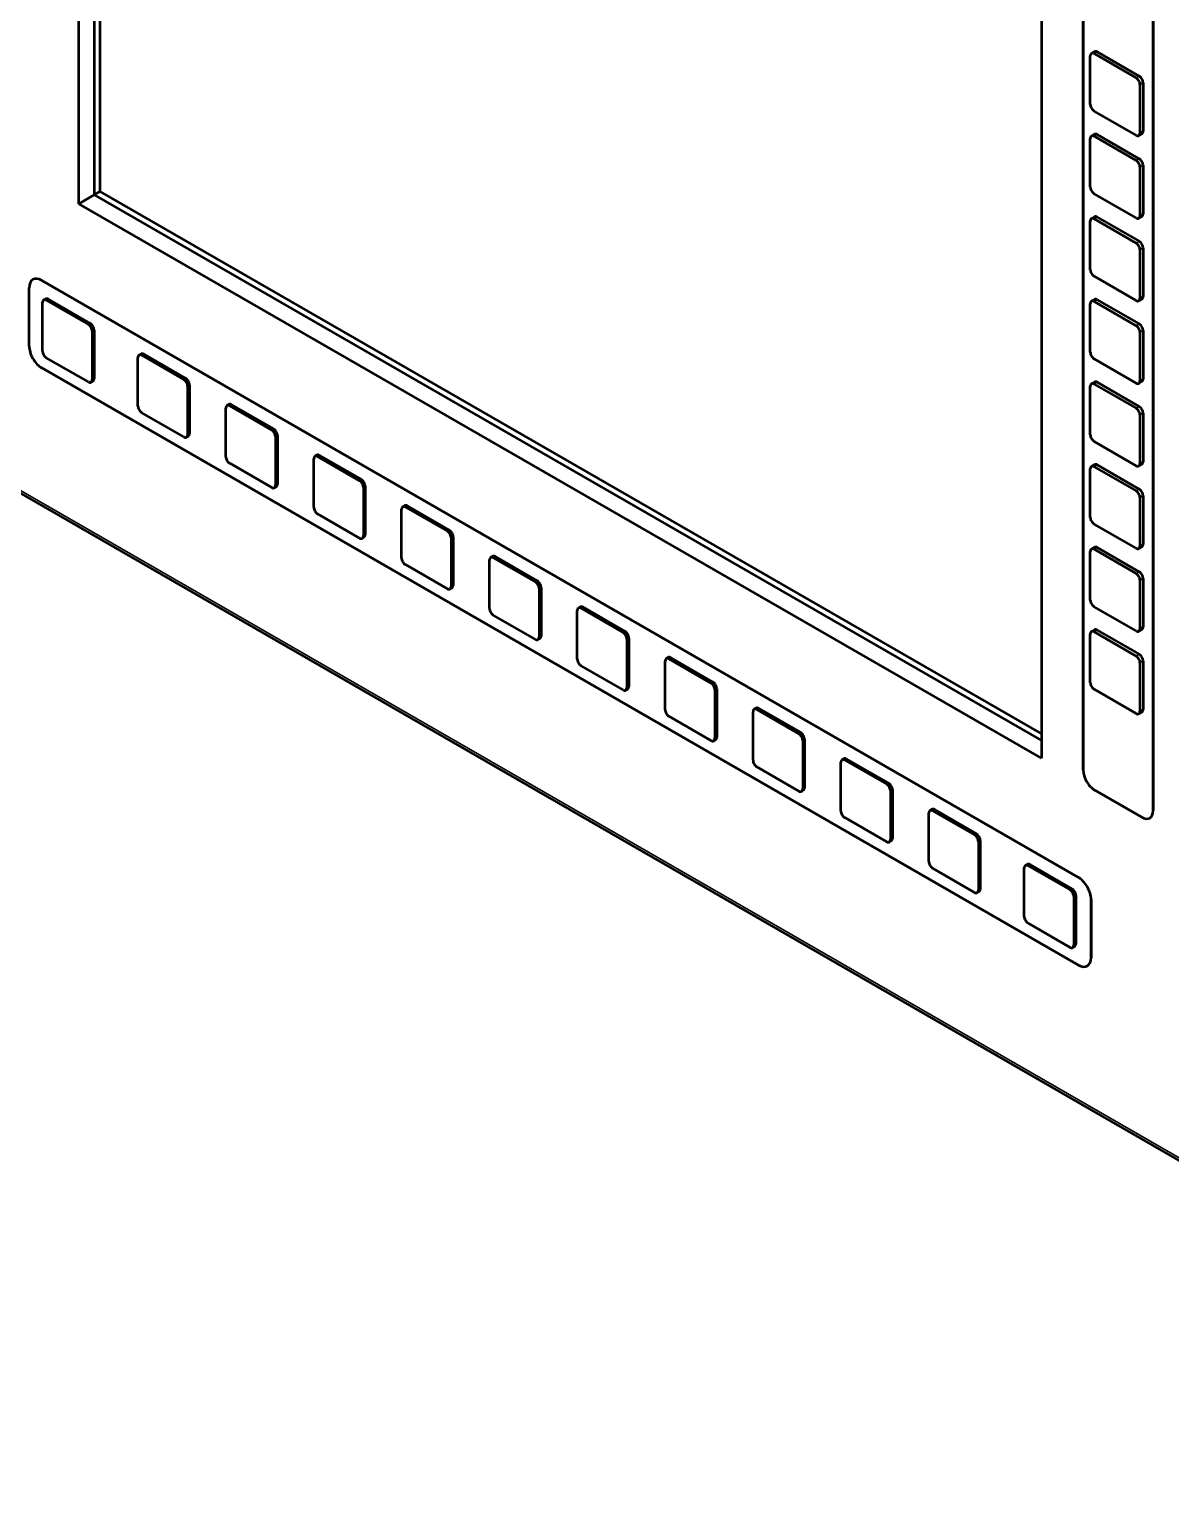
# Model space of a CAD drawing. Header units: millimetres. Extents: x -108 to 2831, y -357 to 1298.
# Drawn here: x 1210.4 to 1421.8, y 665.3 to 934.9 of the extents above; entities that cross this region are included whole.
import ezdxf

# ---------------------------------------------------------------- set-up
doc = ezdxf.new("R2010")
doc.units = ezdxf.units.MM
doc.header["$LTSCALE"] = 4
doc.layers.add('외형선(ISO)', color=7, linetype='Continuous', lineweight=50)
doc.layers.add('좁은 외형선(ISO)', color=7, linetype='Continuous', lineweight=35)

msp = doc.modelspace()

# ---------------------------------------------------------------- linework, layer by layer
at = {"layer": '외형선(ISO)', "color": 0}
for p, q in [((1219.64077, 902.57571), (1219.64077, 1058.23669)), ((1222.4692, 1056.60159), (1222.4692, 904.21081)), ((1223.52986, 1055.9908), (1223.52986, 904.8216)), ((1397.83168, 955.62337), (1397.83168, 799.96239)), ((1405.5745, 948.9572), (1405.5745, 797.71098)), ((1405.5745, 797.71098), (1405.5745, 948.9572)), ((1418.51456, 790.2593), (1418.51456, 941.50552)), ((1418.51456, 941.50552), (1418.51456, 790.2593)), ((1407.65641, 930.71938), (1407.09072, 930.39362)), ((1407.58976, 930.34458), (1415.36793, 925.86543)), ((1408.15544, 930.67034), (1415.93362, 926.19119)), ((1406.88265, 920.94121), (1406.88265, 929.93423)), ((1416.64072, 924.96644), (1416.64072, 915.97343)), ((1416.07504, 924.64069), (1416.07504, 915.64767)), ((1415.36793, 915.23732), (1407.58976, 919.71647)), ((1406.88265, 905.65308), (1406.88265, 914.6461)), ((1407.65641, 915.43124), (1407.09072, 915.10549)), ((1407.58976, 915.05645), (1415.36793, 910.5773)), ((1408.15544, 915.38221), (1415.93362, 910.90306)), ((1416.43265, 915.51404), (1415.86696, 915.18828)), ((1416.07504, 909.35256), (1416.07504, 900.35954)), ((1416.64072, 909.67831), (1416.64072, 900.68529)), ((1222.4692, 904.21081), (1219.64077, 902.57571)), ((1223.52986, 904.8216), (1222.4692, 904.21081)), ((1222.4692, 904.21081), (1397.83168, 803.22627)), ((1223.52986, 904.8216), (1397.83168, 804.44786)), ((1415.36793, 899.94919), (1407.58976, 904.42834)), ((1397.83168, 799.96239), (1219.64077, 902.57571)), ((1406.88265, 890.36495), (1406.88265, 899.35797)), ((1407.65641, 900.14311), (1407.09072, 899.81736)), ((1407.58976, 899.76832), (1415.36793, 895.28917)), ((1408.15544, 900.09408), (1415.93362, 895.61492)), ((1416.43265, 900.22591), (1415.86696, 899.90015)), ((1416.07504, 894.06442), (1416.07504, 885.07141)), ((1416.64072, 894.39018), (1416.64072, 885.39716)), ((1210.44838, 876.23019), (1210.44838, 887.02181)), ((1404.69062, 777.86305), (1212.78184, 888.37597)), ((1212.78184, 888.37597), (1404.69062, 777.86305)), ((1415.36793, 884.66105), (1407.58976, 889.14021)), ((1213.48489, 884.95311), (1213.13133, 884.74951)), ((1213.63037, 884.70048), (1221.40854, 880.22132)), ((1213.98392, 884.90407), (1221.76209, 880.42492)), ((1407.65641, 884.85498), (1407.09072, 884.52923)), ((1407.58976, 884.48019), (1415.36793, 880.00104)), ((1408.15544, 884.80595), (1415.93362, 880.32679)), ((1416.43265, 884.93778), (1415.86696, 884.61202)), ((1212.92326, 875.29711), (1212.92326, 884.29012)), ((1406.88265, 875.07682), (1406.88265, 884.06984)), ((1222.11565, 878.99658), (1222.11565, 870.00356)), ((1222.4692, 879.20018), (1222.4692, 870.20716)), ((1416.64072, 879.10205), (1416.64072, 870.10903)), ((1416.07504, 878.77629), (1416.07504, 869.78328)), ((1221.40854, 869.59321), (1213.63037, 874.07236)), ((1230.60093, 865.11721), (1230.60093, 874.11023)), ((1231.16256, 874.77322), (1230.809, 874.56962)), ((1231.30803, 874.52058), (1239.08621, 870.04143)), ((1231.66159, 874.72418), (1239.43976, 870.24503)), ((1415.36793, 869.37292), (1407.58976, 873.85208)), ((1212.78184, 872.18853), (1404.69062, 761.67562)), ((1404.69062, 761.67562), (1212.78184, 872.18853)), ((1222.26113, 869.74777), (1221.90757, 869.54417)), ((1239.79332, 868.81669), (1239.79332, 859.82367)), ((1240.14687, 869.02029), (1240.14687, 860.02727)), ((1406.88265, 859.78869), (1406.88265, 868.78171)), ((1407.65641, 869.56685), (1407.09072, 869.24109)), ((1407.58976, 869.19206), (1415.36793, 864.71291)), ((1408.15544, 869.51781), (1415.93362, 865.03866)), ((1416.43265, 869.64964), (1415.86696, 869.32389)), ((1239.08621, 859.41332), (1231.30803, 863.89247)), ((1246.86438, 855.75171), (1246.86438, 864.74473)), ((1247.42601, 865.40772), (1247.07246, 865.20412)), ((1247.57149, 865.15508), (1255.34967, 860.67593)), ((1247.92504, 865.35868), (1255.70322, 860.87953)), ((1416.07504, 863.48816), (1416.07504, 854.49514)), ((1416.64072, 863.81392), (1416.64072, 854.8209)), ((1239.9388, 859.56788), (1239.58524, 859.36428)), ((1256.05677, 859.45119), (1256.05677, 850.45817)), ((1256.41033, 859.65478), (1256.41033, 850.66177)), ((1415.36793, 854.08479), (1407.58976, 858.56395)), ((1198.00628, 855.22228), (1527.85347, 665.27592)), ((1263.12784, 846.38621), (1263.12784, 855.37923)), ((1263.68947, 856.04221), (1263.33591, 855.83862)), ((1263.83495, 855.78958), (1271.61312, 851.31043)), ((1264.1885, 855.99318), (1271.96667, 851.51403)), ((1255.34967, 850.04782), (1247.57149, 854.52697)), ((1406.88265, 844.50056), (1406.88265, 853.49358)), ((1407.65641, 854.27872), (1407.09072, 853.95296)), ((1407.58976, 853.90393), (1415.36793, 849.42477)), ((1408.15544, 854.22968), (1415.93362, 849.75053)), ((1416.43265, 854.36151), (1415.86696, 854.03576)), ((1256.20225, 850.20238), (1255.8487, 849.99878)), ((1272.32023, 850.08568), (1272.32023, 841.09267)), ((1272.67378, 850.28928), (1272.67378, 841.29626)), ((1279.95292, 846.67671), (1279.59937, 846.47312)), ((1280.45196, 846.62768), (1288.23013, 842.14852)), ((1416.07504, 848.20003), (1416.07504, 839.20701)), ((1416.64072, 848.52579), (1416.64072, 839.53277)), ((1271.61312, 840.68232), (1263.83495, 845.16147)), ((1279.3913, 837.02071), (1279.3913, 846.01373)), ((1280.0984, 846.42408), (1287.87658, 841.94493)), ((1415.36793, 838.79666), (1407.58976, 843.27581)), ((1272.46571, 840.83688), (1272.11215, 840.63328)), ((1288.58368, 840.72018), (1288.58368, 831.72717)), ((1288.93724, 840.92378), (1288.93724, 831.93076)), ((1407.65641, 838.99059), (1407.09072, 838.66483)), ((1407.58976, 838.6158), (1415.36793, 834.13664)), ((1408.15544, 838.94155), (1415.93362, 834.4624)), ((1416.43265, 839.07338), (1415.86696, 838.74762)), ((1287.87658, 831.31681), (1280.0984, 835.79597)), ((1295.65475, 827.65521), (1295.65475, 836.64823)), ((1296.21638, 837.31121), (1295.86283, 837.10761)), ((1296.36186, 837.05858), (1304.14003, 832.57942)), ((1296.71541, 837.26218), (1304.49359, 832.78302)), ((1406.88265, 829.21243), (1406.88265, 838.20544)), ((1416.64072, 833.23766), (1416.64072, 824.24464)), ((1288.72916, 831.47138), (1288.37561, 831.26778)), ((1304.84714, 831.35468), (1304.84714, 822.36166)), ((1305.20069, 831.55828), (1305.20069, 822.56526)), ((1416.07504, 832.9119), (1416.07504, 823.91888)), ((1312.47984, 827.94571), (1312.12628, 827.74211)), ((1312.97887, 827.89667), (1320.75704, 823.41752)), ((1415.36793, 823.50853), (1407.58976, 827.98768)), ((1304.14003, 821.95131), (1296.36186, 826.43047)), ((1311.91821, 818.28971), (1311.91821, 827.28272)), ((1312.62531, 827.69308), (1320.40349, 823.21392)), ((1406.88265, 813.92429), (1406.88265, 822.91731)), ((1407.65641, 823.70246), (1407.09072, 823.3767)), ((1407.58976, 823.32766), (1415.36793, 818.84851)), ((1408.15544, 823.65342), (1415.93362, 819.17427)), ((1416.43265, 823.78525), (1415.86696, 823.45949)), ((1304.99262, 822.10587), (1304.63907, 821.90228)), ((1321.1106, 821.98918), (1321.1106, 812.99616)), ((1321.46415, 822.19278), (1321.46415, 813.19976)), ((1320.40349, 812.58581), (1312.62531, 817.06496)), ((1328.18166, 808.92421), (1328.18166, 817.91722)), ((1328.74329, 818.58021), (1328.38974, 818.37661)), ((1328.88877, 818.32757), (1336.66695, 813.84842)), ((1329.24232, 818.53117), (1337.0205, 814.05202)), ((1416.07504, 817.62377), (1416.07504, 808.63075)), ((1416.64072, 817.94953), (1416.64072, 808.95651)), ((1321.25607, 812.74037), (1320.90252, 812.53677)), ((1337.37405, 812.62368), (1337.37405, 803.63066)), ((1337.72761, 812.82728), (1337.72761, 803.83426)), ((1415.36793, 808.2204), (1407.58976, 812.69955)), ((1345.00675, 809.21471), (1344.65319, 809.01111)), ((1345.15223, 808.96207), (1352.9304, 804.48292)), ((1345.50578, 809.16567), (1353.28395, 804.68652)), ((1336.66695, 803.22031), (1328.88877, 807.69946)), ((1344.44512, 799.5587), (1344.44512, 808.55172)), ((1416.43265, 808.49712), (1415.86696, 808.17136)), ((1353.99106, 803.46178), (1353.99106, 794.46876)), ((1337.51953, 803.37487), (1337.16598, 803.17127)), ((1353.63751, 803.25818), (1353.63751, 794.26516)), ((1352.9304, 793.85481), (1345.15223, 798.33396)), ((1360.70858, 790.1932), (1360.70858, 799.18622)), ((1361.2702, 799.84921), (1360.91665, 799.64561)), ((1361.41568, 799.59657), (1369.19386, 795.11742)), ((1361.76924, 799.80017), (1369.54741, 795.32102)), ((1353.78299, 794.00937), (1353.42943, 793.80577)), ((1369.90096, 793.89268), (1369.90096, 784.89966)), ((1370.25452, 794.09627), (1370.25452, 785.10326)), ((1407.69582, 794.03675), (1416.39323, 789.02824)), ((1416.39323, 789.02824), (1407.69582, 794.03675)), ((1377.53366, 790.4837), (1377.18011, 790.28011)), ((1377.67914, 790.23107), (1385.45731, 785.75192)), ((1378.03269, 790.43467), (1385.81087, 785.95552)), ((1369.19386, 784.48931), (1361.41568, 788.96846)), ((1376.97203, 780.8277), (1376.97203, 789.82072)), ((1370.04644, 784.64387), (1369.69289, 784.44027)), ((1386.51797, 784.73077), (1386.51797, 775.73775)), ((1386.16442, 784.52717), (1386.16442, 775.53416)), ((1385.45731, 775.12381), (1377.67914, 779.60296)), ((1394.6497, 770.64781), (1394.6497, 779.64083)), ((1395.21133, 780.30381), (1394.85778, 780.10021)), ((1395.35681, 780.05118), (1403.13498, 775.57202)), ((1395.71036, 780.25478), (1403.48854, 775.77562)), ((1386.3099, 775.27837), (1385.95635, 775.07477)), ((1403.84209, 774.34728), (1403.84209, 765.35426)), ((1404.19564, 774.55088), (1404.19564, 765.55786)), ((1407.02407, 763.02978), (1407.02407, 773.8214)), ((1407.02407, 773.8214), (1407.02407, 763.02978)), ((1403.13498, 764.94391), (1395.35681, 769.42307)), ((1403.98757, 765.09847), (1403.63401, 764.89488))]:
    msp.add_line(p, q, dxfattribs=at)
for centre, major_axis, start_param, end_param in [((1407.58976, 929.52704), (-0.49903, 0.86658), 5.499720852, 7.070517179), ((1408.15544, 929.85279), (-0.49903, 0.86658), 5.499720852, 6.283185307), ((1415.36793, 925.04788), (0.49903, -0.86658), 0.787331872, 2.358128199), ((1415.93362, 925.37364), (0.49903, -0.86658), 0.787331872, 2.358128199), ((1407.58976, 920.53402), (-0.49903, 0.86658), 0.787331872, 2.358128199), ((1407.58976, 914.2389), (-0.49903, 0.86658), 5.499720852, 7.070517179), ((1408.15544, 914.56466), (-0.49903, 0.86658), 5.499720852, 6.283185307), ((1415.36793, 916.05486), (0.49903, -0.86658), 5.499720852, 7.070517179), ((1415.93362, 916.38062), (0.49903, -0.86658), 0, 0.787331872), ((1415.36793, 909.75975), (0.49903, -0.86658), 0.787331872, 2.358128199), ((1415.93362, 910.08551), (0.49903, -0.86658), 0.787331872, 2.358128199), ((1407.58976, 905.24589), (-0.49903, 0.86658), 0.787331872, 2.358128199), ((1415.93362, 901.09249), (0.49903, -0.86658), 0, 0.787331872), ((1407.58976, 898.95077), (-0.49903, 0.86658), 5.499720852, 7.070517179), ((1408.15544, 899.27653), (-0.49903, 0.86658), 5.499720852, 6.283185307), ((1415.36793, 900.76673), (0.49903, -0.86658), 5.499720852, 7.070517179), ((1415.36793, 894.47162), (0.49903, -0.86658), 0.787331872, 2.358128199), ((1415.93362, 894.79738), (0.49903, -0.86658), 0.787331872, 2.358128199), ((1407.58976, 889.95775), (-0.49903, 0.86658), 0.787331872, 2.358128199), ((1212.78184, 885.67806), (-1.64681, 2.85973), 5.499720852, 7.070517179), ((1212.78184, 885.67806), (-1.64681, 2.85973), 5.499720852, 7.070517179), ((1213.63037, 883.88293), (-0.49903, 0.86658), 5.499720852, 7.070517179), ((1213.98392, 884.08653), (-0.49903, 0.86658), 5.499720852, 6.283185307), ((1407.58976, 883.66264), (-0.49903, 0.86658), 5.499720852, 7.070517179), ((1408.15544, 883.9884), (-0.49903, 0.86658), 5.499720852, 6.283185307), ((1415.36793, 885.4786), (0.49903, -0.86658), 5.499720852, 7.070517179), ((1415.93362, 885.80436), (0.49903, -0.86658), 0, 0.787331872), ((1221.40854, 879.40378), (0.49903, -0.86658), 0.787331872, 2.358128199), ((1221.76209, 879.60737), (0.49903, -0.86658), 0.787331872, 2.358128199), ((1415.36793, 879.18349), (0.49903, -0.86658), 0.787331872, 2.358128199), ((1415.93362, 879.50925), (0.49903, -0.86658), 0.787331872, 2.358128199), ((1212.78184, 874.88644), (-1.64681, 2.85973), 0.787331872, 2.358128199), ((1212.78184, 874.88644), (-1.64681, 2.85973), 0.787331872, 2.358128199), ((1213.63037, 874.88991), (-0.49903, 0.86658), 0.787331872, 2.358128199), ((1231.30803, 873.70304), (-0.49903, 0.86658), 5.499720852, 7.070517179), ((1231.66159, 873.90663), (-0.49903, 0.86658), 5.499720852, 6.283185307), ((1407.58976, 874.66962), (-0.49903, 0.86658), 0.787331872, 2.358128199), ((1221.40854, 870.41076), (0.49903, -0.86658), 5.499720852, 7.070517179), ((1221.76209, 870.61436), (0.49903, -0.86658), 0, 0.787331872), ((1239.08621, 869.22388), (0.49903, -0.86658), 0.787331872, 2.358128199), ((1239.43976, 869.42748), (0.49903, -0.86658), 0.787331872, 2.358128199), ((1407.58976, 868.37451), (-0.49903, 0.86658), 5.499720852, 7.070517179), ((1408.15544, 868.70027), (-0.49903, 0.86658), 5.499720852, 6.283185307), ((1415.36793, 870.19047), (0.49903, -0.86658), 5.499720852, 7.070517179), ((1415.93362, 870.51623), (0.49903, -0.86658), 0, 0.787331872), ((1247.92504, 864.54113), (-0.49903, 0.86658), 5.499720852, 6.283185307), ((1231.30803, 864.71002), (-0.49903, 0.86658), 0.787331872, 2.358128199), ((1247.57149, 864.33753), (-0.49903, 0.86658), 5.499720852, 7.070517179), ((1415.36793, 863.89536), (0.49903, -0.86658), 0.787331872, 2.358128199), ((1415.93362, 864.22111), (0.49903, -0.86658), 0.787331872, 2.358128199), ((1255.34967, 859.85838), (0.49903, -0.86658), 0.787331872, 2.358128199), ((1255.70322, 860.06198), (0.49903, -0.86658), 0.787331872, 2.358128199), ((1239.08621, 860.23087), (0.49903, -0.86658), 5.499720852, 7.070517179), ((1239.43976, 860.43446), (0.49903, -0.86658), 0, 0.787331872), ((1407.58976, 859.38149), (-0.49903, 0.86658), 0.787331872, 2.358128199), ((1247.57149, 855.34452), (-0.49903, 0.86658), 0.787331872, 2.358128199), ((1263.83495, 854.97203), (-0.49903, 0.86658), 5.499720852, 7.070517179), ((1264.1885, 855.17563), (-0.49903, 0.86658), 5.499720852, 6.283185307), ((1415.93362, 855.2281), (0.49903, -0.86658), 0, 0.787331872), ((1407.58976, 853.08638), (-0.49903, 0.86658), 5.499720852, 7.070517179), ((1408.15544, 853.41214), (-0.49903, 0.86658), 5.499720852, 6.283185307), ((1415.36793, 854.90234), (0.49903, -0.86658), 5.499720852, 7.070517179), ((1255.34967, 850.86536), (0.49903, -0.86658), 5.499720852, 7.070517179), ((1255.70322, 851.06896), (0.49903, -0.86658), 0, 0.787331872), ((1271.61312, 850.49288), (0.49903, -0.86658), 0.787331872, 2.358128199), ((1271.96667, 850.69648), (0.49903, -0.86658), 0.787331872, 2.358128199), ((1415.36793, 848.60723), (0.49903, -0.86658), 0.787331872, 2.358128199), ((1415.93362, 848.93298), (0.49903, -0.86658), 0.787331872, 2.358128199), ((1280.45196, 845.81013), (-0.49903, 0.86658), 5.499720852, 6.283185307), ((1263.83495, 845.97902), (-0.49903, 0.86658), 0.787331872, 2.358128199), ((1280.0984, 845.60653), (-0.49903, 0.86658), 5.499720852, 7.070517179), ((1407.58976, 844.09336), (-0.49903, 0.86658), 0.787331872, 2.358128199), ((1271.96667, 841.70346), (0.49903, -0.86658), 0, 0.787331872), ((1287.87658, 841.12738), (0.49903, -0.86658), 0.787331872, 2.358128199), ((1288.23013, 841.33098), (0.49903, -0.86658), 0.787331872, 2.358128199), ((1271.61312, 841.49986), (0.49903, -0.86658), 5.499720852, 7.070517179), ((1407.58976, 837.79825), (-0.49903, 0.86658), 5.499720852, 7.070517179), ((1408.15544, 838.124), (-0.49903, 0.86658), 5.499720852, 6.283185307), ((1415.36793, 839.61421), (0.49903, -0.86658), 5.499720852, 7.070517179), ((1415.93362, 839.93996), (0.49903, -0.86658), 0, 0.787331872), ((1280.0984, 836.61351), (-0.49903, 0.86658), 0.787331872, 2.358128199), ((1296.36186, 836.24103), (-0.49903, 0.86658), 5.499720852, 7.070517179), ((1296.71541, 836.44463), (-0.49903, 0.86658), 5.499720852, 6.283185307), ((1415.36793, 833.3191), (0.49903, -0.86658), 0.787331872, 2.358128199), ((1415.93362, 833.64485), (0.49903, -0.86658), 0.787331872, 2.358128199), ((1287.87658, 832.13436), (0.49903, -0.86658), 5.499720852, 7.070517179), ((1288.23013, 832.33796), (0.49903, -0.86658), 0, 0.787331872), ((1304.14003, 831.76188), (0.49903, -0.86658), 0.787331872, 2.358128199), ((1304.49359, 831.96548), (0.49903, -0.86658), 0.787331872, 2.358128199), ((1312.62531, 826.87553), (-0.49903, 0.86658), 5.499720852, 7.070517179), ((1312.97887, 827.07913), (-0.49903, 0.86658), 5.499720852, 6.283185307), ((1407.58976, 828.80523), (-0.49903, 0.86658), 0.787331872, 2.358128199), ((1296.36186, 827.24801), (-0.49903, 0.86658), 0.787331872, 2.358128199), ((1304.14003, 822.76886), (0.49903, -0.86658), 5.499720852, 7.070517179), ((1304.49359, 822.97246), (0.49903, -0.86658), 0, 0.787331872), ((1320.40349, 822.39638), (0.49903, -0.86658), 0.787331872, 2.358128199), ((1320.75704, 822.59997), (0.49903, -0.86658), 0.787331872, 2.358128199), ((1407.58976, 822.51012), (-0.49903, 0.86658), 5.499720852, 7.070517179), ((1408.15544, 822.83587), (-0.49903, 0.86658), 5.499720852, 6.283185307), ((1415.36793, 824.32608), (0.49903, -0.86658), 5.499720852, 7.070517179), ((1415.93362, 824.65183), (0.49903, -0.86658), 0, 0.787331872), ((1312.62531, 817.88251), (-0.49903, 0.86658), 0.787331872, 2.358128199), ((1328.88877, 817.51003), (-0.49903, 0.86658), 5.499720852, 7.070517179), ((1329.24232, 817.71363), (-0.49903, 0.86658), 5.499720852, 6.283185307), ((1415.36793, 818.03096), (0.49903, -0.86658), 0.787331872, 2.358128199), ((1415.93362, 818.35672), (0.49903, -0.86658), 0.787331872, 2.358128199), ((1320.40349, 813.40336), (0.49903, -0.86658), 5.499720852, 7.070517179), ((1320.75704, 813.60696), (0.49903, -0.86658), 0, 0.787331872), ((1336.66695, 813.03087), (0.49903, -0.86658), 0.787331872, 2.358128199), ((1337.0205, 813.23447), (0.49903, -0.86658), 0.787331872, 2.358128199), ((1407.58976, 813.5171), (-0.49903, 0.86658), 0.787331872, 2.358128199), ((1328.88877, 808.51701), (-0.49903, 0.86658), 0.787331872, 2.358128199), ((1345.15223, 808.14453), (-0.49903, 0.86658), 5.499720852, 7.070517179), ((1345.50578, 808.34812), (-0.49903, 0.86658), 5.499720852, 6.283185307), ((1415.93362, 809.3637), (0.49903, -0.86658), 0, 0.787331872), ((1415.36793, 809.03795), (0.49903, -0.86658), 5.499720852, 7.070517179), ((1336.66695, 804.03786), (0.49903, -0.86658), 5.499720852, 7.070517179), ((1337.0205, 804.24145), (0.49903, -0.86658), 0, 0.787331872), ((1352.9304, 803.66537), (0.49903, -0.86658), 0.787331872, 2.358128199), ((1353.28395, 803.86897), (0.49903, -0.86658), 0.787331872, 2.358128199), ((1345.15223, 799.15151), (-0.49903, 0.86658), 0.787331872, 2.358128199), ((1361.41568, 798.77902), (-0.49903, 0.86658), 5.499720852, 7.070517179), ((1361.76924, 798.98262), (-0.49903, 0.86658), 5.499720852, 6.283185307), ((1407.69582, 796.48939), (-1.4971, 2.59975), 0.787331872, 2.358128199), ((1407.69582, 796.48939), (-1.4971, 2.59975), 0.787331872, 2.358128199), ((1352.9304, 794.67236), (0.49903, -0.86658), 5.499720852, 7.070517179), ((1353.28395, 794.87595), (0.49903, -0.86658), 0, 0.787331872), ((1369.19386, 794.29987), (0.49903, -0.86658), 0.787331872, 2.358128199), ((1369.54741, 794.50347), (0.49903, -0.86658), 0.787331872, 2.358128199), ((1361.41568, 789.78601), (-0.49903, 0.86658), 0.787331872, 2.358128199), ((1377.67914, 789.41352), (-0.49903, 0.86658), 5.499720852, 7.070517179), ((1378.03269, 789.61712), (-0.49903, 0.86658), 5.499720852, 6.283185307), ((1416.39323, 791.48088), (1.4971, -2.59975), 5.499720852, 7.070517179), ((1416.39323, 791.48088), (1.4971, -2.59975), 5.499720852, 7.070517179), ((1369.19386, 785.30685), (0.49903, -0.86658), 5.499720852, 7.070517179), ((1369.54741, 785.51045), (0.49903, -0.86658), 0, 0.787331872), ((1385.45731, 784.93437), (0.49903, -0.86658), 0.787331872, 2.358128199), ((1385.81087, 785.13797), (0.49903, -0.86658), 0.787331872, 2.358128199), ((1377.67914, 780.42051), (-0.49903, 0.86658), 0.787331872, 2.358128199), ((1395.35681, 779.23363), (-0.49903, 0.86658), 5.499720852, 7.070517179), ((1395.71036, 779.43723), (-0.49903, 0.86658), 5.499720852, 6.283185307), ((1404.69062, 775.16514), (1.64681, -2.85973), 0.787331872, 2.358128199), ((1404.69062, 775.16514), (1.64681, -2.85973), 0.787331872, 2.358128199), ((1385.45731, 775.94135), (0.49903, -0.86658), 5.499720852, 7.070517179), ((1385.81087, 776.14495), (0.49903, -0.86658), 0, 0.787331872), ((1403.13498, 774.75448), (0.49903, -0.86658), 0.787331872, 2.358128199), ((1403.48854, 774.95808), (0.49903, -0.86658), 0.787331872, 2.358128199), ((1395.35681, 770.24061), (-0.49903, 0.86658), 0.787331872, 2.358128199), ((1403.13498, 765.76146), (0.49903, -0.86658), 5.499720852, 7.070517179), ((1403.48854, 765.96506), (0.49903, -0.86658), 0, 0.787331872), ((1404.69062, 764.37352), (1.64681, -2.85973), 5.499720852, 7.070517179), ((1404.69062, 764.37352), (1.64681, -2.85973), 5.499720852, 7.070517179)]:
    msp.add_ellipse(centre, major_axis=major_axis, ratio=0.578093116, start_param=start_param, end_param=end_param, dxfattribs=at)
at = {"layer": '좁은 외형선(ISO)', "color": 0}
for p, q in [((1408.15544, 930.67034), (1407.58976, 930.34458)), ((1415.93362, 926.19119), (1415.36793, 925.86543)), ((1416.64072, 924.96644), (1416.07504, 924.64069)), ((1408.15544, 915.38221), (1407.58976, 915.05645)), ((1416.64072, 915.97343), (1416.07504, 915.64767)), ((1415.93362, 910.90306), (1415.36793, 910.5773)), ((1416.64072, 909.67831), (1416.07504, 909.35256)), ((1416.64072, 900.68529), (1416.07504, 900.35954)), ((1408.15544, 900.09408), (1407.58976, 899.76832)), ((1415.93362, 895.61492), (1415.36793, 895.28917)), ((1416.64072, 894.39018), (1416.07504, 894.06442)), ((1213.98392, 884.90407), (1213.63037, 884.70048)), ((1408.15544, 884.80595), (1407.58976, 884.48019)), ((1416.64072, 885.39716), (1416.07504, 885.07141)), ((1221.76209, 880.42492), (1221.40854, 880.22132)), ((1222.4692, 879.20018), (1222.11565, 878.99658)), ((1415.93362, 880.32679), (1415.36793, 880.00104)), ((1416.64072, 879.10205), (1416.07504, 878.77629)), ((1231.66159, 874.72418), (1231.30803, 874.52058)), ((1222.4692, 870.20716), (1222.11565, 870.00356)), ((1239.43976, 870.24503), (1239.08621, 870.04143)), ((1240.14687, 869.02029), (1239.79332, 868.81669)), ((1408.15544, 869.51781), (1407.58976, 869.19206)), ((1416.64072, 870.10903), (1416.07504, 869.78328)), ((1247.92504, 865.35868), (1247.57149, 865.15508)), ((1415.93362, 865.03866), (1415.36793, 864.71291)), ((1416.64072, 863.81392), (1416.07504, 863.48816)), ((1255.70322, 860.87953), (1255.34967, 860.67593)), ((1240.14687, 860.02727), (1239.79332, 859.82367)), ((1256.41033, 859.65478), (1256.05677, 859.45119)), ((1197.69417, 855.91136), (1527.54136, 665.965)), ((1264.1885, 855.99318), (1263.83495, 855.78958)), ((1416.64072, 854.8209), (1416.07504, 854.49514)), ((1408.15544, 854.22968), (1407.58976, 853.90393)), ((1256.41033, 850.66177), (1256.05677, 850.45817)), ((1271.96667, 851.51403), (1271.61312, 851.31043)), ((1272.67378, 850.28928), (1272.32023, 850.08568)), ((1415.93362, 849.75053), (1415.36793, 849.42477)), ((1280.45196, 846.62768), (1280.0984, 846.42408)), ((1416.64072, 848.52579), (1416.07504, 848.20003)), ((1272.67378, 841.29626), (1272.32023, 841.09267)), ((1288.23013, 842.14852), (1287.87658, 841.94493)), ((1288.93724, 840.92378), (1288.58368, 840.72018)), ((1408.15544, 838.94155), (1407.58976, 838.6158)), ((1416.64072, 839.53277), (1416.07504, 839.20701)), ((1296.71541, 837.26218), (1296.36186, 837.05858)), ((1415.93362, 834.4624), (1415.36793, 834.13664)), ((1416.64072, 833.23766), (1416.07504, 832.9119)), ((1288.93724, 831.93076), (1288.58368, 831.72717)), ((1304.49359, 832.78302), (1304.14003, 832.57942)), ((1305.20069, 831.55828), (1304.84714, 831.35468)), ((1312.97887, 827.89667), (1312.62531, 827.69308)), ((1305.20069, 822.56526), (1304.84714, 822.36166)), ((1320.75704, 823.41752), (1320.40349, 823.21392)), ((1408.15544, 823.65342), (1407.58976, 823.32766)), ((1416.64072, 824.24464), (1416.07504, 823.91888)), ((1321.46415, 822.19278), (1321.1106, 821.98918)), ((1329.24232, 818.53117), (1328.88877, 818.32757)), ((1415.93362, 819.17427), (1415.36793, 818.84851)), ((1416.64072, 817.94953), (1416.07504, 817.62377)), ((1321.46415, 813.19976), (1321.1106, 812.99616)), ((1337.0205, 814.05202), (1336.66695, 813.84842)), ((1337.72761, 812.82728), (1337.37405, 812.62368)), ((1345.50578, 809.16567), (1345.15223, 808.96207)), ((1416.64072, 808.95651), (1416.07504, 808.63075)), ((1337.72761, 803.83426), (1337.37405, 803.63066)), ((1353.28395, 804.68652), (1352.9304, 804.48292)), ((1353.99106, 803.46178), (1353.63751, 803.25818)), ((1361.76924, 799.80017), (1361.41568, 799.59657)), ((1353.99106, 794.46876), (1353.63751, 794.26516)), ((1369.54741, 795.32102), (1369.19386, 795.11742)), ((1370.25452, 794.09627), (1369.90096, 793.89268)), ((1378.03269, 790.43467), (1377.67914, 790.23107)), ((1370.25452, 785.10326), (1369.90096, 784.89966)), ((1385.81087, 785.95552), (1385.45731, 785.75192)), ((1386.51797, 784.73077), (1386.16442, 784.52717)), ((1395.71036, 780.25478), (1395.35681, 780.05118)), ((1386.51797, 775.73775), (1386.16442, 775.53416)), ((1403.48854, 775.77562), (1403.13498, 775.57202)), ((1404.19564, 774.55088), (1403.84209, 774.34728)), ((1404.19564, 765.55786), (1403.84209, 765.35426))]:
    msp.add_line(p, q, dxfattribs=at)

doc.saveas('drawing.dxf')
